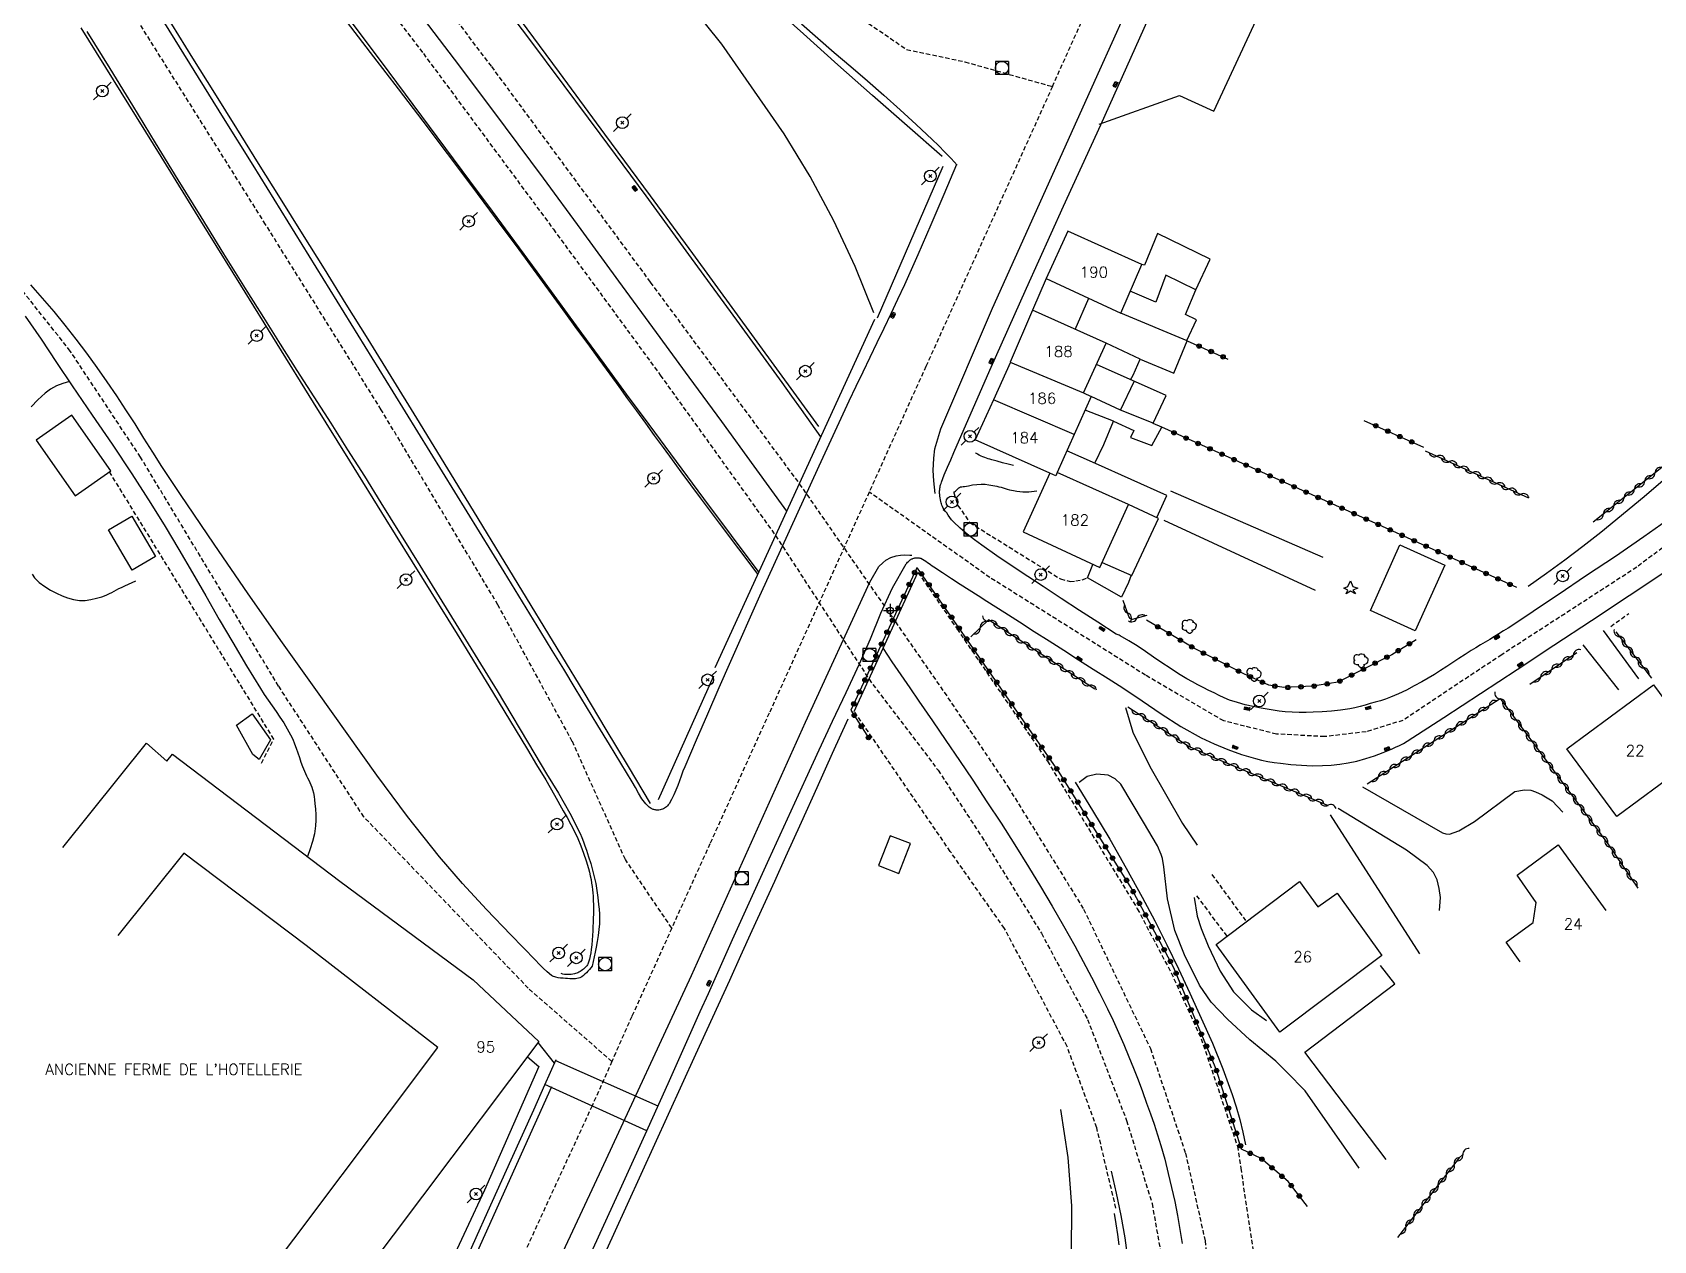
# Model space of a CAD drawing. Header units: millimetres. Extents: x 146998 to 148000, y 143999 to 145000.
# Drawn here: x 147674.3 to 147859, y 144414.3 to 144551.9 of the extents above; entities that cross this region are included whole.
import ezdxf
from ezdxf.enums import TextEntityAlignment as Align

# ---------------------------------------------------------------- set-up
doc = ezdxf.new("R2010")
doc.units = ezdxf.units.MM
doc.linetypes.add('DASHED', pattern=[0.75, 0.5, -0.25])
doc.layers.get('0').update_dxf_attribs({"linetype": 'CONTINUOUS'})
for name, color, linetype in [('W0001', 6, 'DASHED'), ('W0006', 2, 'CONTINUOUS'), ('W0008', 7, 'CONTINUOUS'), ('W0010', 4, 'CONTINUOUS'), ('W0014', 7, 'CONTINUOUS'), ('W0017', 7, 'CONTINUOUS'), ('W0020', 2, 'CONTINUOUS'), ('W0101', 7, 'CONTINUOUS'), ('W0104', 1, 'CONTINUOUS'), ('W0112', 1, 'DASHED'), ('W0120', 7, 'CONTINUOUS'), ('W0211', 2, 'CONTINUOUS'), ('W0300', 7, 'CONTINUOUS'), ('W0303', 7, 'CONTINUOUS'), ('W0310', 3, 'CONTINUOUS'), ('W0322', 7, 'CONTINUOUS'), ('W0323', 7, 'CONTINUOUS'), ('W0333', 7, 'CONTINUOUS'), ('W0401', 7, 'CONTINUOUS'), ('W0420', 7, 'CONTINUOUS'), ('W0473', 7, 'CONTINUOUS'), ('W0853', 7, 'CONTINUOUS'), ('W0984', 7, 'CONTINUOUS'), ('W0991', 7, 'CONTINUOUS'), ('W1102', 7, 'CONTINUOUS')]:
    doc.layers.add(name, color=color, linetype=linetype)
doc.styles.get("Standard").update_dxf_attribs({"font": 'romans.shx', "width": 0.85})

# ---------------------------------------------------------------- blocks, each defined once
blk = doc.blocks.new('T473')
for p, q in [((-0.166667, 0.166667), (0.166667, -0.166667)), ((-0.166667, -0.166667), (0.166667, 0.166667)), ((0.500001, 0.500001), (1.000002, 1.000002)), ((-1.000002, -1.000002), (-0.500001, -0.500001))]:
    blk.add_line(p, q)
blk.add_ellipse((0, 0), major_axis=(0.471405, 0.471405), ratio=1, start_param=5.4977871438, end_param=11.780972451)
blk = doc.blocks.new('T420')
for p, q in [((0.75, 0.75), (-0.75, 0.75)), ((-0.75, 0.75), (-0.75, -0.75)), ((0.75, 0.75), (0.75, -0.75)), ((0.75, -0.75), (-0.75, -0.75))]:
    blk.add_line(p, q)
blk.add_ellipse((0, 0), major_axis=(-0.53, 0.53), ratio=1, start_param=3.926991, end_param=10.210176)
blk = doc.blocks.new('T401')
for p, q in [((-0.3, 0.3), (0, 0.3)), ((-0.3, -0.25), (-0.3, 0.3)), ((-0.3, 0.15), (0, 0.15)), ((-0.3, 0), (0, 0)), ((0, 0.3), (0, -0.25)), ((-0.3, -0.15), (0, -0.15)), ((-0.3, -0.25), (-0.3, -0.3)), ((-0.3, -0.3), (0, -0.3)), ((0, -0.3), (0, -0.25))]:
    blk.add_line(p, q)
blk = doc.blocks.new('T300')
for p, q in [((-0.8, 0.51), (-0.86, 0.34)), ((-0.86, 0.34), (-0.86, 0.17)), ((-0.86, 0.17), (-0.74, 0.06)), ((-0.69, 0.63), (-0.8, 0.51)), ((-0.8, -0.06), (-0.74, 0.06)), ((-0.74, 0.06), (-0.69, 0.11)), ((-0.57, 0.69), (-0.69, 0.63)), ((-0.46, 0.69), (-0.57, 0.69)), ((-0.29, 0.63), (-0.46, 0.69)), ((-0.29, 0.63), (-0.17, 0.74)), ((-0.23, 0.57), (-0.29, 0.63)), ((-0.17, 0.74), (-0.06, 0.8)), ((-0.06, 0.8), (0.06, 0.8)), ((0.06, 0.8), (0.23, 0.74)), ((0.23, 0.74), (0.34, 0.63)), ((0.34, 0.63), (0.4, 0.51)), ((0.46, 0.46), (0.34, 0.46)), ((0.4, 0.51), (0.4, 0.46)), ((0.57, 0.4), (0.46, 0.46)), ((0.57, 0.4), (0.69, 0.29)), ((0.69, 0.29), (0.74, 0.17)), ((0.74, 0.06), (0.69, -0.17)), ((0.74, 0.17), (0.74, 0.06)), ((-0.8, -0.17), (-0.8, -0.06)), ((-0.8, -0.23), (-0.8, -0.17)), ((-0.74, -0.34), (-0.8, -0.23)), ((-0.69, -0.4), (-0.74, -0.34)), ((-0.51, -0.46), (-0.69, -0.4)), ((-0.4, -0.46), (-0.51, -0.46)), ((-0.4, -0.46), (-0.34, -0.46)), ((-0.34, -0.46), (-0.34, -0.4)), ((-0.34, -0.51), (-0.34, -0.46)), ((-0.29, -0.63), (-0.34, -0.51)), ((-0.17, -0.74), (-0.29, -0.63)), ((-0.06, -0.8), (-0.17, -0.74)), ((0.06, -0.8), (-0.06, -0.8)), ((0.17, -0.74), (0.06, -0.8)), ((0.23, -0.69), (0.17, -0.74)), ((0.29, -0.46), (0.23, -0.46)), ((0.29, -0.63), (0.23, -0.69)), ((0.46, -0.4), (0.29, -0.46)), ((0.34, -0.51), (0.29, -0.63)), ((0.34, -0.51), (0.34, -0.46)), ((0.57, -0.34), (0.46, -0.4)), ((0.63, -0.29), (0.57, -0.34)), ((0.69, -0.17), (0.63, -0.29))]:
    blk.add_line(p, q)
blk = doc.blocks.new('T853')
for p, q in [((-0.75, 0), (0.75, 0)), ((0, 0.75), (0, -0.75))]:
    blk.add_line(p, q)
blk.add_ellipse((0, 0), major_axis=(-0.265, 0.265), ratio=1, start_param=3.926991, end_param=10.210176)
blk = doc.blocks.new('T303')
for p, q in [((-0.77, 0), (-0.28, 0.21)), ((-0.28, -0.21), (-0.77, 0)), ((-0.28, 0.21), (0, 0.83)), ((0, 0.83), (0.28, 0.21)), ((0.28, 0.21), (0.83, 0)), ((0.83, 0), (0.28, -0.21)), ((-0.49, -0.63), (-0.28, -0.21)), ((0, -0.35), (-0.49, -0.63)), ((0.56, -0.63), (0, -0.35)), ((0.28, -0.21), (0.56, -0.63))]:
    blk.add_line(p, q)
blk = doc.blocks.new('t323o')
at = {"color": 0, "linetype": 'Continuous'}
for radius in [0.25, 0.15]:
    blk.add_circle((0, 0), radius, dxfattribs=at)
blk = doc.blocks.new('t310o')
at = {"color": 0, "linetype": 'Continuous'}
for centre, start, end in [((-0.5, 0.38), 216.8699, 323.1304), ((0.5, -0.37), 36.8699, 143.1303)]:
    blk.add_arc(centre, 0.625, start, end, dxfattribs=at)
blk = doc.blocks.new('t322o')
at = {"color": 0, "linetype": 'Continuous'}
for radius in [0.25, 0.15]:
    blk.add_circle((0, 0), radius, dxfattribs=at)

msp = doc.modelspace()

# ---------------------------------------------------------------- linework, layer by layer
at = {"layer": 'W0001'}
for points in [[(147740.28, 144434.73), (147730.76, 144443.07), (147712.02, 144462.59), (147702.31, 144477.49), (147686.58, 144503.57), (147678.58, 144515.65), (147670.37, 144526.01), (147655.86, 144541.65), (147640.61, 144557.54), (147628.71, 144569.57), (147602.92, 144596.45), (147593.92, 144605.3), (147584.39, 144613.91), (147547.86, 144671)], [(147747.11, 144449.92), (147741.82, 144457.72), (147735.78, 144471.18), (147727.31, 144486.73), (147714.01, 144508.97), (147700.83, 144530.08), (147684, 144556.91), (147674.38, 144572.14), (147660.74, 144593.5), (147643.46, 144619.71), (147625.25, 144646.02), (147607.73, 144671)], [(147626.29, 144671), (147642.36, 144652.27), (147659.08, 144632.53), (147679.43, 144608.27), (147695.42, 144588.25), (147709.91, 144569.99), (147726.56, 144548.06), (147744.66, 144523.49), (147761.64, 144500.53), (147772.58, 144484.8), (147778.15, 144476.78), (147785.43, 144465.98), (147794.03, 144452.08), (147801.64, 144436.2), (147805.64, 144424.29), (147807.87, 144414.28), (147809.04, 144402.48), (147808.59, 144391.12), (147804.58, 144375.51), (147798.6, 144360.2), (147790.02, 144343.93)], [(147638.67, 144671), (147643.29, 144666.43), (147666.94, 144643.09), (147683.35, 144627.53), (147703.42, 144608.94), (147733.9, 144581.79), (147758.39, 144560.61), (147773.87, 144550.01), (147780.5, 144548.6), (147790.48, 144545.78)], [(147790.48, 144545.78), (147795.4, 144556.76), (147805.32, 144578.88), (147817.95, 144608.23), (147836.68, 144648.15), (147846.73, 144671)], [(148000, 144605.5), (147964.2, 144577.27), (147913.72, 144536.36), (147897.1, 144522.74), (147869.54, 144500.51), (147857.06, 144491.03), (147841.66, 144481.06), (147830.41, 144473.58), (147826.21, 144472.28), (147821.48, 144471.73), (147816, 144472.02), (147809.99, 144473.52), (147801.09, 144478.72), (147783.35, 144489.85), (147769.6, 144499.59)], [(147704.21, 144568.49), (147718.81, 144549.54), (147733.62, 144529.53), (147745.8, 144512.91), (147758.93, 144494.64), (147769.58, 144478.27), (147777.45, 144467.9), (147782.42, 144460.33), (147789.22, 144449.33), (147794.48, 144439.52), (147798.93, 144427.99), (147801.83, 144418.54), (147803.18, 144410.88), (147803.58, 144404.16), (147803.38, 144396.3), (147802.54, 144388.95), (147800.89, 144382), (147797.72, 144373.2), (147793.76, 144363.66), (147788.49, 144353.24), (147781.66, 144341.87)], [(147790.48, 144545.78), (147776.06, 144513.89), (147769.6, 144499.59)], [(147769.6, 144499.59), (147758.2, 144474.39), (147751.45, 144459.5), (147747.11, 144449.92)], [(147747.11, 144449.92), (147742.55, 144439.84), (147740.28, 144434.73)], [(147740.28, 144434.73), (147738.03, 144429.67), (147728.93, 144409.93), (147715.75, 144381.77), (147703.93, 144360.02), (147692.46, 144341.46), (147681.65, 144326.4)]]:
    msp.add_lwpolyline(points, dxfattribs=at)
at = {"layer": 'W0006'}
for points in [[(147777.1, 144499.41), (147776.96, 144500.85), (147776.89, 144502.06), (147776.97, 144503.46), (147777.09, 144504.5), (147777.78, 144506.79), (147783.66, 144520.54), (147795.86, 144547.67), (147807.12, 144572.63), (147809.73, 144578.02)], [(147735.48, 144407.59), (147732.81, 144408.93), (147739.15, 144422.51), (147749.36, 144444.52), (147762.36, 144473.39), (147769.66, 144489.32), (147770.71, 144491.1), (147771.14, 144491.54), (147771.51, 144491.83), (147772.06, 144492.14), (147772.66, 144492.33), (147773.16, 144492.39), (147773.62, 144492.43), (147774.23, 144492.39), (147774.46, 144492.4)], [(147733.41, 144431.85), (147723.9, 144410.76), (147714.36, 144389.99), (147704.94, 144370.94), (147694.96, 144353.14), (147682.25, 144333.53), (147680.23, 144334.86)]]:
    msp.add_lwpolyline(points, dxfattribs=at)
at = {"layer": 'W0008'}
for points in [[(147796.01, 144541.43), (147809.81, 144572.3)], [(147764.09, 144505.89), (147763, 144507.43), (147761.9, 144508.98), (147760.8, 144510.52), (147759.69, 144512.06), (147754.54, 144519.17), (147749.37, 144526.25), (147744.18, 144533.33), (147738.96, 144540.38), (147734.85, 144545.91), (147730.72, 144551.43), (147726.58, 144556.93)], [(147745, 144463.43), (147744.77, 144463.56), (147744.54, 144463.71), (147744.34, 144463.88), (147744.15, 144464.08), (147743.69, 144464.66), (147743.31, 144465.29), (147742.97, 144465.94), (147742.61, 144466.57), (147741.3, 144468.71), (147740, 144470.84), (147738.7, 144472.98), (147737.4, 144475.12), (147736.1, 144477.26), (147734.8, 144479.4), (147733.5, 144481.53), (147732.2, 144483.67), (147728, 144490.51), (147723.79, 144497.34), (147719.57, 144504.16), (147715.35, 144510.99), (147711.37, 144517.45), (147707.38, 144523.91), (147703.39, 144530.36), (147699.4, 144536.81), (147696.05, 144542.21), (147692.71, 144547.61), (147689.36, 144553)], [(147710.24, 144553.6), (147714.86, 144547.43), (147719.47, 144541.25), (147724.06, 144535.06), (147726.63, 144531.6), (147729.18, 144528.13), (147731.73, 144524.66), (147734.28, 144521.18), (147736.82, 144517.7), (147739.37, 144514.23), (147741.92, 144510.75), (147744.48, 144507.29), (147747.6, 144503.07), (147750.73, 144498.85), (147753.87, 144494.64), (147757.01, 144490.43)], [(147761.89, 144552.94), (147763.76, 144551.3), (147765.63, 144549.67), (147767.51, 144548.05), (147769.39, 144546.43), (147771.27, 144544.79), (147773.12, 144543.14), (147774.96, 144541.47), (147776.77, 144539.77), (147777.51, 144539.05), (147778.23, 144538.32), (147778.94, 144537.57), (147779.63, 144536.81)], [(147680.46, 144552.06), (147683.07, 144547.84), (147685.67, 144543.61), (147688.26, 144539.38), (147690.85, 144535.15), (147693.45, 144530.93), (147696.05, 144526.71), (147698.68, 144522.49), (147700.58, 144519.47), (147702.49, 144516.45), (147704.41, 144513.44), (147706.34, 144510.43), (147708.26, 144507.43), (147710.18, 144504.41), (147712.09, 144501.39), (147713.98, 144498.37), (147718.42, 144491.24), (147722.83, 144484.1), (147727.2, 144476.93), (147731.51, 144469.72), (147732.84, 144467.5), (147734.19, 144465.27), (147735.48, 144463.01), (147736.66, 144460.69), (147736.87, 144460.23), (147737.05, 144459.76), (147737.22, 144459.28), (147737.38, 144458.8), (147737.63, 144458.05), (147737.87, 144457.29), (147738.09, 144456.53), (147738.27, 144455.76), (147738.44, 144454.98), (147738.57, 144454.19), (147738.68, 144453.4), (147738.77, 144452.6), (147738.82, 144452.06), (147738.86, 144451.52), (147738.88, 144450.97), (147738.87, 144450.42), (147738.81, 144449.74), (147738.72, 144449.07), (147738.6, 144448.4), (147738.48, 144447.73), (147738.39, 144447.19), (147738.28, 144446.65), (147738.17, 144446.11), (147738.04, 144445.57)], [(147738.04, 144445.57), (147737.89, 144445.38), (147737.72, 144445.19), (147737.55, 144445.01), (147737.38, 144444.84), (147737.21, 144444.68), (147737.04, 144444.52), (147736.85, 144444.37), (147736.65, 144444.26), (147736.48, 144444.2), (147736.31, 144444.16), (147736.14, 144444.14), (147735.97, 144444.13), (147735.73, 144444.13), (147735.48, 144444.14), (147735.24, 144444.16), (147735, 144444.18), (147734.72, 144444.2), (147734.45, 144444.22), (147734.17, 144444.25), (147733.9, 144444.31), (147733.77, 144444.35), (147733.65, 144444.4), (147733.53, 144444.46), (147733.42, 144444.53), (147732.92, 144444.92), (147732.46, 144445.36), (147732.02, 144445.82), (147731.59, 144446.27), (147728.78, 144449.14), (147726, 144452.05), (147723.28, 144455.01), (147720.65, 144458.05), (147717.01, 144462.63), (147713.52, 144467.33), (147710.12, 144472.08), (147706.73, 144476.84), (147702.76, 144482.41), (147698.84, 144488.01), (147694.96, 144493.64), (147691.12, 144499.3), (147690.07, 144500.89), (147689.03, 144502.5), (147688, 144504.12), (147686.98, 144505.74), (147685.96, 144507.36), (147684.92, 144508.97), (147683.87, 144510.57), (147682.79, 144512.15), (147681.64, 144513.79), (147680.46, 144515.41), (147679.25, 144517.01), (147678.01, 144518.59), (147676.74, 144520.14), (147675.43, 144521.67), (147674.1, 144523.18)], [(147673.44, 144519.62), (147675.25, 144516.99), (147677.03, 144514.34), (147678.81, 144511.69), (147681.08, 144508.36), (147683.35, 144505.03), (147685.59, 144501.68), (147687.77, 144498.29), (147689.38, 144495.68), (147690.95, 144493.05), (147692.5, 144490.4), (147694.02, 144487.75), (147695.55, 144485.09), (147697.09, 144482.45), (147698.65, 144479.81), (147700.25, 144477.2), (147700.67, 144476.54), (147701.11, 144475.89), (147701.57, 144475.25), (147702.02, 144474.61), (147702.47, 144473.96), (147702.9, 144473.3), (147703.31, 144472.63), (147703.68, 144471.94), (147703.92, 144471.43), (147704.14, 144470.92), (147704.33, 144470.4), (147704.51, 144469.88), (147704.68, 144469.35), (147704.86, 144468.83), (147705.05, 144468.31), (147705.25, 144467.79), (147705.37, 144467.53), (147705.49, 144467.27), (147705.62, 144467.02), (147705.75, 144466.77), (147705.87, 144466.51), (147705.99, 144466.25), (147706.1, 144465.99), (147706.19, 144465.72), (147706.29, 144465.32), (147706.36, 144464.92), (147706.41, 144464.52), (147706.45, 144464.12), (147706.51, 144463.48), (147706.55, 144462.85), (147706.57, 144462.21), (147706.52, 144461.57), (147706.39, 144460.67), (147706.18, 144459.79), (147705.92, 144458.93), (147705.59, 144458.09)], [(147861.07, 144496.77), (147857.87, 144494.48), (147854.62, 144492.26), (147851.34, 144490.08), (147848.08, 144487.9), (147846.66, 144486.94), (147845.25, 144485.98), (147843.83, 144485.03), (147842.39, 144484.1), (147841.87, 144483.77), (147841.35, 144483.45), (147840.83, 144483.13), (147840.3, 144482.81), (147839.77, 144482.49), (147839.25, 144482.17), (147838.72, 144481.85), (147838.2, 144481.53), (147837.49, 144481.08), (147836.79, 144480.63), (147836.1, 144480.17), (147835.4, 144479.72), (147834.7, 144479.26), (147833.99, 144478.82), (147833.28, 144478.39), (147832.56, 144477.97), (147831.69, 144477.5), (147830.81, 144477.04), (147829.91, 144476.61), (147829, 144476.22), (147828.42, 144476.01), (147827.84, 144475.82), (147827.25, 144475.65), (147826.67, 144475.49), (147826.09, 144475.32), (147825.52, 144475.16), (147824.94, 144475.01), (147824.35, 144474.89), (147823.31, 144474.73), (147822.27, 144474.63), (147821.22, 144474.56), (147820.17, 144474.51), (147819.38, 144474.49), (147818.58, 144474.49), (147817.78, 144474.52), (147816.98, 144474.56)], [(147816.98, 144474.56), (147816.3, 144474.64), (147815.61, 144474.74), (147814.93, 144474.85), (147814.25, 144474.98), (147813.35, 144475.17), (147812.44, 144475.37), (147811.55, 144475.61), (147810.67, 144475.89), (147810.06, 144476.13), (147809.47, 144476.41), (147808.89, 144476.7), (147808.3, 144476.99), (147807.67, 144477.31), (147807.04, 144477.63), (147806.42, 144477.96), (147805.8, 144478.31), (147804.83, 144478.9), (147803.88, 144479.52), (147802.95, 144480.15), (147802.01, 144480.79), (147801.08, 144481.43), (147800.13, 144482.06), (147799.17, 144482.65), (147798.18, 144483.21), (147798.07, 144483.27), (147797.96, 144483.32), (147797.85, 144483.37), (147797.73, 144483.42)], [(147733.73, 144434.55), (147731.88, 144436.87)], [(147797.16, 144422.22), (147797.75, 144419.71), (147798.27, 144417.17), (147798.71, 144414.62), (147799.08, 144412.06)]]:
    msp.add_lwpolyline(points, dxfattribs=at)
at = {"layer": 'W0010'}
for points in [[(147760.21, 144497.43), (147756.51, 144502.52), (147752.8, 144507.61), (147749.08, 144512.69), (147745.36, 144517.78), (147741.08, 144523.63), (147736.8, 144529.49), (147732.51, 144535.34), (147728.18, 144541.16), (147722.96, 144548.09), (147717.71, 144554.98)], [(147744.7, 144464.13), (147742.18, 144468.34), (147739.65, 144472.55), (147737.12, 144476.75), (147734.58, 144480.95), (147729.09, 144489.98), (147723.58, 144498.99), (147718.06, 144508), (147712.51, 144516.99), (147710.03, 144521.01), (147707.54, 144525.01), (147705.04, 144529.02), (147702.54, 144533.02), (147700.04, 144537.02), (147697.54, 144541.02), (147695.04, 144545.02), (147692.55, 144549.02), (147690.95, 144551.6), (147689.36, 144554.17)], [(147710.13, 144553.09), (147713.11, 144549.18), (147715.92, 144545.51), (147718.73, 144541.84), (147721.52, 144538.16), (147724.3, 144534.46), (147726.99, 144530.84), (147729.67, 144527.21), (147732.33, 144523.57), (147735, 144519.92), (147736.26, 144518.2), (147737.53, 144516.47), (147738.79, 144514.74), (147740.05, 144513.01), (147741.07, 144511.61), (147742.08, 144510.22), (147743.09, 144508.83), (147744.1, 144507.44), (147745.11, 144506.05), (147746.13, 144504.66), (147747.14, 144503.27), (147748.16, 144501.88), (147750.33, 144498.95), (147752.51, 144496.03), (147754.7, 144493.11), (147756.9, 144490.2)], [(147763.86, 144507.05), (147759.08, 144513.63), (147754.29, 144520.2), (147749.49, 144526.77), (147744.68, 144533.33), (147739.5, 144540.37), (147734.32, 144547.4), (147729.12, 144554.42)], [(147777.9, 144537.81), (147773.94, 144541.29), (147769.98, 144544.77), (147766.04, 144548.27), (147762.11, 144551.78), (147759.69, 144553.94)], [(147679.78, 144552.46), (147684.35, 144545.14), (147688.9, 144537.81), (147693.43, 144530.48), (147697.98, 144523.15), (147702.12, 144516.48), (147706.26, 144509.81), (147710.41, 144503.14), (147714.54, 144496.46), (147718.59, 144489.92), (147722.65, 144483.39), (147726.69, 144476.84), (147730.67, 144470.26), (147731.71, 144468.53), (147732.75, 144466.79), (147733.76, 144465.05), (147734.75, 144463.29), (147735.18, 144462.51), (147735.61, 144461.73), (147736.02, 144460.94), (147736.39, 144460.14), (147736.75, 144459.3), (147737.07, 144458.45), (147737.37, 144457.59), (147737.63, 144456.72), (147737.74, 144456.3), (147737.83, 144455.87), (147737.91, 144455.45), (147737.98, 144455.02), (147738.03, 144454.65), (147738.07, 144454.29), (147738.11, 144453.92), (147738.14, 144453.56), (147738.16, 144453.06), (147738.18, 144452.55), (147738.18, 144452.05), (147738.18, 144451.55), (147738.17, 144451.06), (147738.15, 144450.57), (147738.13, 144450.09), (147738.1, 144449.6), (147738.07, 144449.07), (147738.05, 144448.53), (147738, 144448), (147737.94, 144447.47), (147737.88, 144447.11), (147737.82, 144446.74), (147737.74, 144446.38), (147737.63, 144446.03), (147737.59, 144445.93), (147737.55, 144445.82), (147737.5, 144445.73), (147737.44, 144445.63), (147737.36, 144445.53), (147737.26, 144445.43), (147737.15, 144445.34), (147737.05, 144445.25), (147736.92, 144445.16), (147736.8, 144445.06), (147736.67, 144444.98), (147736.53, 144444.9), (147736.41, 144444.84), (147736.28, 144444.78), (147736.15, 144444.74), (147736.01, 144444.7), (147735.82, 144444.66), (147735.63, 144444.64), (147735.43, 144444.62), (147735.24, 144444.62), (147735.05, 144444.63), (147734.87, 144444.65), (147734.69, 144444.68), (147734.51, 144444.73)], [(147771.18, 144481.76), (147772.2, 144480.26), (147773.22, 144478.77), (147774.24, 144477.27), (147775.26, 144475.78), (147776.8, 144473.53), (147778.35, 144471.28), (147779.89, 144469.02), (147781.41, 144466.76), (147783.02, 144464.31), (147784.62, 144461.86), (147786.2, 144459.39), (147787.75, 144456.9), (147789.1, 144454.67), (147790.44, 144452.43), (147791.74, 144450.17), (147793.02, 144447.9), (147793.98, 144446.12), (147794.93, 144444.34), (147795.85, 144442.54), (147796.74, 144440.73), (147797.38, 144439.38), (147798, 144438.02), (147798.61, 144436.65), (147799.19, 144435.27), (147799.72, 144433.95), (147800.24, 144432.63), (147800.73, 144431.3), (147801.21, 144429.97), (147801.64, 144428.77), (147802.06, 144427.58), (147802.45, 144426.37), (147802.83, 144425.16), (147803.27, 144423.58), (147803.68, 144421.98), (147804.06, 144420.38), (147804.41, 144418.77), (147804.72, 144417.18), (147805, 144415.57), (147805.24, 144413.97)], [(147797.5, 144417.39), (147797.7, 144416.21), (147797.89, 144415.02), (147798.05, 144413.84)]]:
    msp.add_lwpolyline(points, dxfattribs=at)
at = {"layer": 'W0014'}
for points in [[(147797.73, 144483.42), (147795.65, 144484.75), (147793.57, 144486.1), (147791.49, 144487.45), (147789.42, 144488.82), (147787.66, 144489.97), (147785.9, 144491.13), (147784.15, 144492.31), (147782.43, 144493.54), (147781.6, 144494.16), (147780.76, 144494.79), (147779.95, 144495.46), (147779.19, 144496.19), (147778.98, 144496.43), (147778.79, 144496.69), (147778.61, 144496.95), (147778.43, 144497.21), (147778.3, 144497.39), (147778.16, 144497.56), (147778.04, 144497.74), (147777.94, 144497.93), (147777.88, 144498.08), (147777.84, 144498.23), (147777.81, 144498.38), (147777.78, 144498.52), (147777.74, 144498.72), (147777.69, 144498.92), (147777.66, 144499.12), (147777.64, 144499.33), (147777.63, 144499.43), (147777.63, 144499.53), (147777.63, 144499.64), (147777.63, 144499.74), (147777.64, 144499.85), (147777.65, 144499.95), (147777.66, 144500.05), (147777.67, 144500.16), (147777.7, 144500.3), (147777.74, 144500.43), (147777.79, 144500.57), (147777.84, 144500.7), (147778.16, 144501.57), (147778.52, 144502.41), (147778.89, 144503.26), (147779.26, 144504.1), (147783.36, 144513.47), (147787.52, 144522.82), (147791.74, 144532.14), (147796.01, 144541.44)], [(147779.53, 144536.92), (147778.09, 144533.47), (147776.63, 144530.04), (147775.13, 144526.62), (147773.61, 144523.21), (147772.84, 144521.54), (147772.06, 144519.88), (147771.27, 144518.22), (147770.47, 144516.57), (147769.67, 144514.91), (147768.87, 144513.26), (147768.08, 144511.6), (147767.3, 144509.94), (147763.88, 144502.55), (147760.49, 144495.14), (147757.12, 144487.72), (147753.8, 144480.29), (147752.48, 144477.3), (147751.17, 144474.3), (147749.88, 144471.31), (147748.59, 144468.3), (147748.37, 144467.78), (147748.17, 144467.24), (147747.98, 144466.7), (147747.79, 144466.17), (147747.58, 144465.63), (147747.35, 144465.1), (147747.09, 144464.58), (147746.8, 144464.09), (147746.71, 144463.96), (147746.61, 144463.85), (147746.5, 144463.74), (147746.39, 144463.65), (147746.28, 144463.57), (147746.16, 144463.51), (147746.04, 144463.45), (147745.91, 144463.41), (147745.77, 144463.38), (147745.63, 144463.37), (147745.48, 144463.36), (147745.34, 144463.37), (147745.25, 144463.38), (147745.17, 144463.39), (147745.08, 144463.41), (147744.99, 144463.43)], [(147770.54, 144519.43), (147778.03, 144536.72)], [(147736.1, 144408.93), (147738.78, 144414.74), (147741.43, 144420.56), (147744.06, 144426.39), (147746.69, 144432.23), (147747.62, 144434.27), (147748.53, 144436.32), (147749.45, 144438.38), (147750.36, 144440.43), (147751.28, 144442.48), (147752.19, 144444.53), (147753.11, 144446.58), (147754.04, 144448.63), (147756.11, 144453.21), (147758.19, 144457.79), (147760.29, 144462.37), (147762.39, 144466.94), (147763.91, 144470.21), (147765.43, 144473.48), (147766.96, 144476.74), (147768.49, 144480.01), (147769.74, 144482.87), (147770.94, 144485.79), (147772.24, 144488.67), (147773.83, 144491.4), (147773.9, 144491.5), (147773.98, 144491.59), (147774.07, 144491.67), (147774.15, 144491.75), (147774.19, 144491.79), (147774.24, 144491.83), (147774.28, 144491.87), (147774.33, 144491.9), (147774.39, 144491.94), (147774.46, 144491.97), (147774.52, 144492), (147774.59, 144492.03), (147774.67, 144492.05), (147774.74, 144492.07), (147774.82, 144492.08), (147774.9, 144492.09), (147774.99, 144492.09), (147775.07, 144492.1), (147775.15, 144492.09), (147775.24, 144492.09), (147775.3, 144492.08), (147775.36, 144492.07), (147775.42, 144492.06), (147775.48, 144492.04), (147775.68, 144491.95), (147775.88, 144491.84), (147776.06, 144491.71), (147776.24, 144491.58), (147776.42, 144491.45), (147776.59, 144491.32), (147776.77, 144491.18), (147776.95, 144491.06), (147777.96, 144490.41), (147778.97, 144489.75), (147779.98, 144489.11), (147780.99, 144488.46), (147782.01, 144487.82), (147783.02, 144487.17), (147784.04, 144486.53), (147785.05, 144485.88), (147786.73, 144484.8), (147788.41, 144483.72), (147790.09, 144482.65), (147791.77, 144481.57), (147793.45, 144480.49), (147795.13, 144479.42), (147796.81, 144478.34), (147798.49, 144477.27), (147800.69, 144475.82), (147802.88, 144474.33), (147805.11, 144472.9), (147807.42, 144471.61), (147808.92, 144470.9), (147810.46, 144470.27), (147812.02, 144469.71), (147813.61, 144469.22), (147814.31, 144469.04), (147815.02, 144468.9), (147815.74, 144468.79), (147816.46, 144468.7), (147817.65, 144468.57), (147818.85, 144468.47), (147820.06, 144468.42), (147821.26, 144468.43), (147822.24, 144468.49), (147823.22, 144468.6), (147824.19, 144468.75), (147825.15, 144468.95), (147826.17, 144469.22), (147827.16, 144469.55), (147828.15, 144469.91), (147829.12, 144470.31), (147829.57, 144470.51), (147830.02, 144470.73), (147830.46, 144470.96), (147830.89, 144471.21)], [(147830.89, 144471.21), (147835.08, 144473.92), (147839.26, 144476.65), (147843.44, 144479.39), (147847.6, 144482.14), (147851.89, 144484.97), (147856.19, 144487.8), (147860.46, 144490.67)], [(147751.87, 144478.63), (147745.56, 144464.53)], [(147767.16, 144473.73), (147765.4, 144469.8), (147763.63, 144465.88), (147761.86, 144461.95), (147760.08, 144458.03), (147758.8, 144455.21), (147757.52, 144452.4), (147756.24, 144449.59), (147754.95, 144446.77), (147753.67, 144443.96), (147752.38, 144441.15), (147751.1, 144438.34), (147749.81, 144435.53), (147746.7, 144428.7), (147743.58, 144421.86), (147740.47, 144415.03), (147737.35, 144408.2)], [(147730.68, 144435.27), (147731.98, 144434.17), (147725.78, 144420.05), (147715.32, 144397.67)], [(147733.89, 144434.9), (147732.62, 144432.04), (147731.35, 144429.19), (147730.07, 144426.34), (147728.79, 144423.49), (147726.11, 144417.58), (147723.44, 144411.66)]]:
    msp.add_lwpolyline(points, dxfattribs=at)
at = {"layer": 'W0017'}
for points in [[(147795.81, 144541.51), (147804.96, 144544.78), (147808.87, 144542.98), (147814.19, 144554.41), (147811.57, 144555.61), (147814.23, 144561.42), (147815.11, 144561.11)], [(147678.48, 144512.17), (147677.73, 144511.97), (147677.01, 144511.68), (147676.33, 144511.3), (147675.71, 144510.84), (147674.88, 144510.11), (147674.12, 144509.28)], [(147786.04, 144502.6), (147785.42, 144502.75), (147784.8, 144502.92), (147784.18, 144503.09), (147783.56, 144503.26), (147783.36, 144503.32), (147783.15, 144503.38), (147782.95, 144503.44), (147782.76, 144503.52), (147782.55, 144503.6), (147782.35, 144503.69), (147782.15, 144503.78), (147781.95, 144503.89), (147781.89, 144503.93), (147781.83, 144503.97), (147781.77, 144504.01), (147781.72, 144504.05)], [(147779.23, 144499.5), (147779.33, 144499.6), (147779.43, 144499.7), (147779.53, 144499.79), (147779.63, 144499.89), (147779.69, 144499.95), (147779.75, 144500.01), (147779.81, 144500.07), (147779.89, 144500.11), (147780.02, 144500.17), (147780.17, 144500.19), (147780.31, 144500.21), (147780.45, 144500.23), (147780.92, 144500.31), (147781.39, 144500.4), (147781.86, 144500.46), (147782.34, 144500.49), (147782.8, 144500.47), (147783.25, 144500.41), (147783.7, 144500.34), (147784.15, 144500.25), (147784.39, 144500.2), (147784.63, 144500.13), (147784.87, 144500.07), (147785.1, 144500), (147785.34, 144499.93), (147785.58, 144499.86), (147785.81, 144499.8), (147786.06, 144499.75), (147786.41, 144499.7), (147786.76, 144499.66), (147787.12, 144499.63), (147787.47, 144499.62), (147787.78, 144499.63), (147788.09, 144499.65), (147788.4, 144499.68), (147788.71, 144499.72)], [(147674.22, 144490.22), (147674.49, 144489.83), (147675.04, 144489.28), (147675.67, 144488.82), (147676.33, 144488.42), (147677.01, 144488.07), (147677.64, 144487.78), (147678.28, 144487.53), (147678.95, 144487.34), (147679.64, 144487.24), (147680.29, 144487.24), (147680.94, 144487.34), (147681.57, 144487.49), (147682.19, 144487.67), (147682.48, 144487.78), (147682.76, 144487.89), (147683.04, 144488.02), (147683.31, 144488.16), (147683.58, 144488.3), (147683.85, 144488.45), (147684.12, 144488.59), (147684.4, 144488.72), (147684.81, 144488.91), (147685.22, 144489.09), (147685.63, 144489.28), (147686.04, 144489.46)], [(147853.21, 144483.83), (147857.26, 144478.32)], [(147854.99, 144477.05), (147850.93, 144482.17)], [(147798.82, 144475.04), (147799.64, 144472.24), (147801.57, 144468.31), (147805.28, 144461.85), (147806.96, 144459.38)], [(147825.42, 144422.58), (147819.27, 144431.37), (147817.2, 144433.49), (147815.93, 144434.77), (147812.97, 144437.18), (147810.42, 144439.53), (147808.57, 144441.47), (147807.24, 144443.4), (147805.51, 144446.86), (147804.44, 144449.66), (147803.6, 144453.24), (147803.17, 144456.88), (147803.02, 144457.83), (147802.86, 144458.3), (147802.43, 144459.29), (147800.86, 144461.98), (147798.29, 144466.3), (147797.62, 144466.92), (147796.84, 144467.33), (147795.55, 144467.46), (147794.44, 144467.18), (147793.54, 144466.51)], [(147825.81, 144466), (147834.9, 144460.76), (147835.29, 144460.64), (147835.71, 144460.62), (147836.77, 144461.01), (147838.55, 144462.07), (147843.17, 144465.46), (147843.6, 144465.54), (147844.22, 144465.67), (147845, 144465.62), (147845.52, 144465.44), (147846.29, 144465.09), (147847.4, 144464.43), (147848.61, 144463.12)], [(147834.58, 144451.91), (147834.7, 144453.42), (147834.55, 144454.44), (147834.31, 144455.41), (147833.89, 144456.24), (147833.19, 144457.03), (147830.81, 144458.78), (147823.03, 144463.53)], [(147806.61, 144453.4), (147806.98, 144451.29), (147807.44, 144449.87), (147808.23, 144447.91), (147809.59, 144445.01), (147811.11, 144442.64), (147813.16, 144440.61), (147814.87, 144439.4)], [(147828.49, 144423.57), (147819.24, 144435.77), (147829.48, 144443.55), (147827.87, 144445.64)]]:
    msp.add_lwpolyline(points, dxfattribs=at)
at = {"layer": 'W0020'}
for points in [[(147733.87, 144434.84), (147745.54, 144429.66)], [(147744.26, 144426.83), (147732.65, 144432.12)]]:
    msp.add_lwpolyline(points, dxfattribs=at)
at = {"layer": 'W0101'}
for points in [[(147792.22, 144529.31), (147789.78, 144523.9)], [(147800.66, 144525.52), (147792.22, 144529.31)], [(147798.28, 144519.98), (147800.66, 144525.52)], [(147789.78, 144523.9), (147798.28, 144519.98)], [(147788.22, 144520.3), (147785.68, 144514.38)], [(147796.59, 144516.55), (147788.22, 144520.3)], [(147794.01, 144510.9), (147796.59, 144516.55)], [(147785.68, 144514.38), (147785.7, 144514.39), (147783.75, 144510.11)], [(147794.01, 144510.9), (147794.89, 144510.49), (147792.95, 144506.15)], [(147783.75, 144510.11), (147781.66, 144505.54)], [(147790.19, 144501.75), (147781.66, 144505.54)], [(147792.95, 144506.15), (147791.01, 144501.82)], [(147790.19, 144501.75), (147790.19, 144501.75), (147787.14, 144495.04), (147795.88, 144490.98), (147799.13, 144498.19), (147791.01, 144501.82)], [(147677.73, 144459.09), (147687.25, 144471), (147689.58, 144468.95), (147689.58, 144468.95)], [(147689.58, 144468.95), (147690.23, 144469.73)], [(147690.23, 144469.73), (147709.3, 144455.28)], [(147843.77, 144446.08), (147842.16, 144448.32), (147845.23, 144450.56), (147845.59, 144452.82), (147843.44, 144455.93), (147848.09, 144459.39)], [(147848.09, 144459.39), (147853.51, 144451.92)], [(147691.52, 144458.46), (147691.52, 144458.46), (147684, 144449.07)], [(147705.45, 144447.93), (147691.52, 144458.46)], [(147709.3, 144455.28), (147709.31, 144455.27), (147724.49, 144444.03), (147731.98, 144437), (147705.44, 144401.77), (147698.55, 144407.14), (147720.44, 144436.3), (147705.45, 144447.93)]]:
    msp.add_lwpolyline(points, dxfattribs=at)
for points in [[(147849.09, 144470.32), (147858.96, 144477.62), (147864.65, 144469.94), (147854.78, 144462.64)], [(147822.92, 144453.91), (147828.02, 144446.79), (147816.39, 144438.07), (147809.12, 144448.05), (147818.62, 144455.23), (147820.71, 144452.34), (147822.92, 144453.91)]]:
    msp.add_lwpolyline(points, close=True, dxfattribs=at)
at = {"layer": 'W0104'}
for points in [[(147806.81, 144522.62), (147808.43, 144526.11), (147802.44, 144529.03), (147800.96, 144525.43), (147800.66, 144525.52)], [(147789.78, 144523.9), (147788.22, 144520.3)], [(147806.81, 144522.62), (147803.41, 144524.28), (147802.27, 144521.23), (147799.35, 144522.46)], [(147793.08, 144518.12), (147794.62, 144521.66)], [(147805.78, 144516.85), (147806.89, 144519.2), (147805.65, 144519.8), (147806.81, 144522.62)], [(147800.48, 144514.71), (147804.3, 144513.14), (147805.82, 144516.83), (147798.28, 144519.98)], [(147799.39, 144512.38), (147799.69, 144512.9), (147800.48, 144514.71), (147796.59, 144516.55)], [(147801.97, 144507.44), (147803.43, 144510.58), (147795.48, 144514.12), (147795.48, 144514.12)], [(147798.22, 144508.93), (147799.8, 144512.19)], [(147797.43, 144507.68), (147797.43, 144507.68), (147799.76, 144506.61), (147799.37, 144505.82), (147801.81, 144504.89), (147802.96, 144506.97), (147801.96, 144507.39), (147801.97, 144507.44), (147798.22, 144508.93), (147794.89, 144510.49)], [(147794.19, 144508.93), (147794.19, 144508.93)], [(147795.31, 144502.88), (147796.32, 144504.99), (147797.43, 144507.68), (147794.19, 144508.93)], [(147792.12, 144504.29), (147792.1, 144504.25)], [(147802.36, 144496.68), (147802.36, 144496.68), (147803.53, 144499.21), (147795.38, 144502.85), (147792.12, 144504.29)], [(147796.14, 144491.56), (147796.14, 144491.55), (147799.54, 144490.07), (147802.56, 144496.59), (147799.13, 144498.19)], [(147799.45, 144490.11), (147799.45, 144490.11), (147799.13, 144489.28), (147798.35, 144487.63), (147794.46, 144489.81), (147795.09, 144491.34)]]:
    msp.add_lwpolyline(points, dxfattribs=at)
for points in [[(147683.21, 144502), (147678.77, 144508.35), (147674.7, 144505.5), (147679.14, 144499.15)], [(147685.59, 144496.83), (147688.28, 144492.26), (147685.64, 144490.7), (147682.94, 144495.27)], [(147835.18, 144491.26), (147831.81, 144483.79), (147826.7, 144486.09), (147830.06, 144493.56)], [(147701.41, 144471.38), (147700.1, 144469.14), (147699.38, 144469.69), (147697.51, 144473.03), (147699.32, 144474.31)], [(147770.65, 144457.03), (147772.96, 144456.12), (147774.3, 144459.54), (147771.99, 144460.44)]]:
    msp.add_lwpolyline(points, close=True, dxfattribs=at)
at = {"layer": 'W0112'}
for points in [[(147700.37, 144468.72), (147701.77, 144471.44), (147683.05, 144501.89)], [(147779.23, 144499.5), (147779.71, 144498.06), (147781.07, 144496.11), (147791.39, 144489.69), (147792.51, 144489.41), (147793.15, 144489.47), (147793.88, 144489.59), (147794.46, 144489.81)], [(147775.16, 144490.44), (147779.61, 144484), (147789.91, 144468.93), (147800.15, 144452.13), (147804.01, 144444.81), (147807.43, 144437.32), (147811.56, 144425.06), (147811.93, 144422.56), (147813.42, 144412.6), (147813.64, 144410.78), (147813.77, 144408.53)], [(147854.08, 144484.28), (147856.13, 144485.75)], [(147797.71, 144418.01), (147795.53, 144427.18), (147792.15, 144436.43), (147785, 144449.89), (147778.84, 144458.65), (147767.9, 144474.61)], [(147808.65, 144456.01), (147812.57, 144450.66)], [(147810.38, 144449), (147806.8, 144453.77)]]:
    msp.add_lwpolyline(points, dxfattribs=at)
at = {"layer": 'W0120'}
for points in [[(147770.22, 144519.25), (147752.02, 144479.56)], [(147767.9, 144474.61), (147775.16, 144490.44)]]:
    msp.add_lwpolyline(points, dxfattribs=at)
at = {"layer": 'W0211'}
for points in [[(147770.12, 144519.99), (147768, 144525.3), (147765.58, 144530.49), (147762.88, 144535.53), (147759.91, 144540.41), (147752.8, 144550.6), (147745.08, 144560.31)], [(147872.27, 144511.83), (147867.56, 144507.48), (147862.77, 144503.22), (147857.89, 144499.05), (147852.94, 144494.98), (147850.92, 144493.38), (147848.86, 144491.82), (147846.78, 144490.3), (147844.67, 144488.82)], [(147791.4, 144429.25), (147792.24, 144423.8), (147792.64, 144418.29), (147792.61, 144412.77), (147792.15, 144407.27), (147791.31, 144402.77), (147790.01, 144398.38), (147788.53, 144394.06), (147787.13, 144389.76), (147786.08, 144386.26), (147785.05, 144382.75), (147783.93, 144379.27), (147782.64, 144375.85), (147779.86, 144369.34), (147776.86, 144362.92), (147773.55, 144356.64), (147769.86, 144350.57), (147766.33, 144345.51), (147762.52, 144340.66), (147758.45, 144336.02), (147754.12, 144331.62)]]:
    msp.add_lwpolyline(points, dxfattribs=at)
at = {"layer": 'W0303'}
msp.add_lwpolyline([(147793.07, 144466.54), (147795.06, 144463.31), (147797, 144460.05), (147798.88, 144456.76), (147800.71, 144453.44), (147802.14, 144450.74), (147803.51, 144448.02), (147804.85, 144445.28), (147806.14, 144442.52), (147807.43, 144439.66), (147808.7, 144436.8), (147809.89, 144433.9), (147810.96, 144430.95), (147811.41, 144429.54), (147811.82, 144428.11), (147812.17, 144426.66), (147812.47, 144425.21)], dxfattribs=at)
at = {"layer": 'W0310'}
for points in [[(147868.67, 144509.36), (147852.08, 144496.15)], [(147832.95, 144504.3), (147844.7, 144498.95)], [(147801.24, 144485.52), (147799.56, 144485.06), (147799.48, 144485.09), (147799.41, 144485.13), (147799.33, 144485.19), (147799.19, 144485.43), (147798.55, 144487.22)], [(147795.31, 144477.15), (147783.19, 144485.04), (147781.18, 144483.09)], [(147854.68, 144483.66), (147858.73, 144478.38)], [(147844.85, 144477.71), (147850.21, 144481.3)], [(147826.35, 144466.37), (147841.47, 144476.07), (147853.76, 144459.52), (147857.19, 144454.45)], [(147799.06, 144475.11), (147806.04, 144470.62), (147808.95, 144469.32), (147821.91, 144463.89)], [(147837.24, 144424.11), (147836.83, 144423.73), (147829.81, 144414.69)]]:
    msp.add_lwpolyline(points, dxfattribs=at)
at = {"layer": 'W0322'}
msp.add_lwpolyline([(147831.91, 144482.77), (147829.14, 144481.06), (147822.99, 144477.93), (147820.15, 144477.47), (147816.86, 144477.31), (147815.13, 144477.59), (147812.29, 144478.89), (147806.68, 144481.75), (147801.19, 144485)], dxfattribs=at)
at = {"layer": 'W0323'}
for points in [[(147805.82, 144516.83), (147810.46, 144514.74)], [(147843.37, 144488.72), (147828.86, 144495.33), (147802.96, 144506.97)], [(147825.95, 144507.76), (147832.74, 144504.7)], [(147819.54, 144418.22), (147817.32, 144421.05), (147814.26, 144423.67), (147812.03, 144424.73), (147809.12, 144433.86), (147804.27, 144445.47), (147799.46, 144454.49), (147791.24, 144467.69), (147775.11, 144490.93), (147775.03, 144490.97), (147767.51, 144474.74), (147769.68, 144471.36)]]:
    msp.add_lwpolyline(points, dxfattribs=at)
at = {"layer": 'W0333'}
for points in [[(147821.31, 144492.12), (147803.97, 144499.71)], [(147803.17, 144496.4), (147820.42, 144488.41)], [(147822.11, 144462.83), (147832.3, 144446.98)]]:
    msp.add_lwpolyline(points, dxfattribs=at)
at = {"layer": 'W1102'}
for points in [[(147785.68, 144514.38), (147794.01, 144510.9)], [(147792.95, 144506.15), (147783.75, 144510.11)], [(147791.01, 144501.82), (147790.85, 144501.45), (147790.19, 144501.75)]]:
    msp.add_lwpolyline(points, dxfattribs=at)

# ---------------------------------------------------------------- block references
at = {"layer": 'W0300'}
for p in [(147806.1, 144484.28), (147825.67, 144480.37), (147813.49, 144478.81)]:
    msp.add_blockref('T300', p, dxfattribs=at)
at = {"layer": 'W0303'}
msp.add_blockref('T303', (147824.43, 144488.64), dxfattribs=at)
at = {"layer": 'W0310'}
for p, rotation in [((147834.31, 144503.68), 335.5053618043562), ((147835.68, 144503.06), 335.5053618043562), ((147837.04, 144502.44), 335.5053618043562), ((147838.41, 144501.82), 335.5053618043562), ((147839.77, 144501.19), 335.5053618043562), ((147841.14, 144500.57), 335.5053618043562), ((147857.95, 144500.82), 218.54376269546), ((147859.12, 144501.76), 218.54376269546), ((147842.5, 144499.95), 335.5053618043562), ((147843.87, 144499.33), 335.5053618043562), ((147855.6, 144498.95), 218.54376269546), ((147856.77, 144499.89), 218.54376269546), ((147853.25, 144497.08), 218.54376269546), ((147854.43, 144498.02), 218.54376269546), ((147799.06, 144485.81), 109.7024742740369), ((147782.25, 144484.13), 224.0736204268371), ((147783.36, 144484.93), 146.9440717551942), ((147784.61, 144484.11), 146.9440717551942), ((147800.09, 144485.21), 195.5258689128366), ((147785.87, 144483.29), 146.9440717551942), ((147787.13, 144482.47), 146.9440717551942), ((147855.08, 144483.13), 307.5050950880308), ((147855.99, 144481.94), 307.5050950880308), ((147788.38, 144481.65), 146.9440717551942), ((147789.64, 144480.84), 146.9440717551942), ((147790.9, 144480.02), 146.9440717551942), ((147848.59, 144480.21), 33.77871487059651), ((147849.84, 144481.05), 33.77871487059651), ((147856.91, 144480.75), 307.5050950880308), ((147792.16, 144479.2), 146.9440717551942), ((147793.41, 144478.38), 146.9440717551942), ((147846.1, 144478.54), 33.77871487059651), ((147847.34, 144479.38), 33.77871487059651), ((147857.82, 144479.56), 307.5050950880308), ((147794.67, 144477.56), 146.9440717551942), ((147838.98, 144474.47), 32.69458893509426), ((147840.24, 144475.28), 32.69458893509426), ((147841.49, 144476.03), 306.5974465773567), ((147842.39, 144474.83), 306.5974465773567), ((147800.32, 144474.3), 327.2672623241343), ((147801.58, 144473.49), 327.2672623241343), ((147802.84, 144472.68), 327.2672623241343), ((147836.45, 144472.85), 32.69458893509426), ((147837.72, 144473.66), 32.69458893509426), ((147843.28, 144473.63), 306.5974465773567), ((147844.18, 144472.42), 306.5974465773567), ((147804.1, 144471.87), 327.2672623241343), ((147805.37, 144471.05), 327.2672623241343), ((147833.93, 144471.23), 32.69458893509426), ((147835.19, 144472.04), 32.69458893509426), ((147845.07, 144471.22), 306.5974465773567), ((147806.68, 144470.34), 335.882682559397), ((147808.05, 144469.72), 335.882682559397), ((147809.42, 144469.12), 337.2862878969102), ((147831.4, 144469.61), 32.69458893509426), ((147832.67, 144470.42), 32.69458893509426), ((147845.96, 144470.01), 306.5974465773567), ((147846.86, 144468.81), 306.5974465773567), ((147810.8, 144468.54), 337.2862878969102), ((147812.19, 144467.96), 337.2862878969102), ((147813.57, 144467.38), 337.2862878969102), ((147827.62, 144467.18), 32.69458893509426), ((147828.88, 144467.99), 32.69458893509426), ((147830.14, 144468.8), 32.69458893509426), ((147847.75, 144467.6), 306.5974465773567), ((147814.96, 144466.8), 337.2862878969102), ((147816.34, 144466.23), 337.2862878969102), ((147817.72, 144465.65), 337.2862878969102), ((147848.65, 144466.4), 306.5974465773567), ((147849.54, 144465.2), 306.5974465773567), ((147819.11, 144465.07), 337.2862878969102), ((147820.49, 144464.49), 337.2862878969102), ((147821.87, 144463.91), 337.2862878969102), ((147850.44, 144463.99), 306.5974465773567), ((147851.33, 144462.79), 306.5974465773567), ((147852.22, 144461.58), 306.5974465773567), ((147853.12, 144460.38), 306.5974465773567), ((147854, 144459.16), 304.1282104790452), ((147854.84, 144457.92), 304.1282104790452), ((147855.68, 144456.68), 304.1282104790452), ((147856.52, 144455.44), 304.1282104790452), ((147836.26, 144422.98), 232.1482999930199), ((147837.24, 144424.11), 223.3255822815713), ((147835.34, 144421.8), 232.1482999930199), ((147833.49, 144419.43), 232.1482999930199), ((147834.42, 144420.62), 232.1482999930199), ((147831.65, 144417.06), 232.1482999930199), ((147832.57, 144418.25), 232.1482999930199), ((147830.73, 144415.88), 232.1482999930199)]:
    msp.add_blockref('t310o', p, dxfattribs=dict(at, rotation=rotation))
at = {"layer": 'W0322'}
for p, rotation in [((147802.48, 144484.24), 149.4102375226898), ((147803.77, 144483.47), 149.4102375226898), ((147805.06, 144482.71), 149.4102375226898), ((147831.16, 144482.31), 211.6387191701442), ((147806.35, 144481.95), 149.4102375226898), ((147807.68, 144481.24), 152.9468176767685), ((147809.01, 144480.56), 152.9468176767685), ((147828.58, 144480.78), 206.9772706347602), ((147829.88, 144481.52), 211.6387191701442), ((147810.35, 144479.88), 152.9468176767685), ((147811.68, 144479.2), 152.9468176767685), ((147824.57, 144478.74), 206.9772706347602), ((147825.91, 144479.42), 206.9772706347602), ((147827.24, 144480.1), 206.9772706347602), ((147813.04, 144478.55), 155.4586345732689), ((147814.4, 144477.92), 155.4586345732689), ((147815.82, 144477.48), 170.661032739114), ((147817.3, 144477.33), 182.8164103201301), ((147818.8, 144477.4), 182.8164103201301), ((147820.3, 144477.49), 189.315091486303), ((147821.78, 144477.73), 189.315091486303), ((147823.23, 144478.06), 206.9772706347602)]:
    msp.add_blockref('t322o', p, dxfattribs=dict(at, rotation=rotation))
at = {"layer": 'W0323'}
for p, rotation in [((147807.19, 144516.22), 335.7399551820428), ((147808.56, 144515.6), 335.7399551820428), ((147809.92, 144514.99), 335.7399551820428), ((147804.33, 144506.35), 155.7943344402728), ((147827.32, 144507.15), 335.7399551820441), ((147828.69, 144506.53), 335.7399551820441), ((147805.7, 144505.74), 155.7943344402728), ((147807.07, 144505.12), 155.7943344402728), ((147808.43, 144504.51), 155.7943344402728), ((147830.06, 144505.91), 335.7399551820441), ((147831.42, 144505.3), 335.7399551820441), ((147809.8, 144503.89), 155.7943344402728), ((147811.17, 144503.28), 155.7943344402728), ((147812.54, 144502.66), 155.7943344402728), ((147813.91, 144502.05), 155.7943344402728), ((147815.27, 144501.43), 155.7943344402728), ((147816.64, 144500.82), 155.7943344402728), ((147818.01, 144500.2), 155.7943344402728), ((147819.38, 144499.59), 155.7943344402728), ((147820.75, 144498.97), 155.7943344402728), ((147822.11, 144498.36), 155.7943344402728), ((147823.48, 144497.74), 155.7943344402728), ((147824.85, 144497.13), 155.7943344402728), ((147826.22, 144496.51), 155.7943344402728), ((147827.59, 144495.9), 155.7943344402728), ((147828.96, 144495.28), 155.5239117432421), ((147830.32, 144494.66), 155.5239117432421), ((147831.69, 144494.04), 155.5239117432421), ((147833.05, 144493.42), 155.5239117432421), ((147834.42, 144492.8), 155.5239117432421), ((147835.78, 144492.18), 155.5239117432421), ((147837.15, 144491.56), 155.5239117432421), ((147774.78, 144490.43), 245.1516884995492), ((147775.57, 144490.26), 124.7623983095297), ((147838.51, 144490.93), 155.5239117432421), ((147839.88, 144490.31), 155.5239117432421), ((147841.24, 144489.69), 155.5239117432421), ((147774.15, 144489.07), 245.1516884995492), ((147776.43, 144489.02), 124.7623983095297), ((147777.28, 144487.79), 124.7623983095297), ((147842.61, 144489.07), 155.5239117432421), ((147772.89, 144486.35), 245.1516884995492), ((147773.52, 144487.71), 245.1516884995492), ((147778.14, 144486.56), 124.7623983095297), ((147772.26, 144484.99), 245.1516884995492), ((147779, 144485.33), 124.7623983095297), ((147771, 144482.27), 245.1516884995492), ((147771.63, 144483.63), 245.1516884995492), ((147779.85, 144484.09), 124.7623983095297), ((147780.71, 144482.86), 124.7623983095297), ((147770.37, 144480.91), 245.1516884995492), ((147781.56, 144481.63), 124.7623983095297), ((147769.74, 144479.54), 245.1516884995492), ((147782.42, 144480.4), 124.7623983095297), ((147783.27, 144479.17), 124.7623983095297), ((147768.48, 144476.82), 245.1516884995492), ((147769.11, 144478.18), 245.1516884995492), ((147784.13, 144477.93), 124.7623983095297), ((147767.85, 144475.46), 245.1516884995492), ((147784.98, 144476.7), 124.7623983095297), ((147785.84, 144475.47), 124.7623983095297), ((147767.9, 144474.15), 302.5914006926534), ((147786.69, 144474.24), 124.7623983095297), ((147768.7, 144472.88), 302.5914006926534), ((147769.51, 144471.62), 302.5914006926534), ((147787.55, 144473), 124.7623983095297), ((147788.4, 144471.77), 124.7623983095297), ((147789.26, 144470.54), 124.7623983095297), ((147790.11, 144469.31), 124.7623983095297), ((147790.97, 144468.07), 124.7623983095297), ((147791.78, 144466.81), 121.9194403845797), ((147792.57, 144465.54), 121.9194403845797), ((147793.37, 144464.27), 121.9194403845797), ((147794.16, 144462.99), 121.9194403845797), ((147794.95, 144461.72), 121.9194403845797), ((147795.75, 144460.45), 121.9194403845797), ((147796.54, 144459.18), 121.9194403845797), ((147797.33, 144457.9), 121.9194403845797), ((147798.13, 144456.63), 121.9194403845797), ((147798.92, 144455.36), 121.9194403845797), ((147799.68, 144454.07), 118.0490788355617), ((147800.39, 144452.74), 118.0490788355617), ((147801.09, 144451.42), 118.0490788355617), ((147801.8, 144450.09), 118.0490788355617), ((147802.51, 144448.77), 118.0490788355617), ((147803.21, 144447.45), 118.0490788355617), ((147803.92, 144446.12), 118.0490788355617), ((147804.56, 144444.77), 112.7011275533841), ((147805.14, 144443.39), 112.7011275533841), ((147805.72, 144442), 112.7011275533841), ((147806.29, 144440.62), 112.7011275533841), ((147806.87, 144439.23), 112.7011275533841), ((147807.45, 144437.85), 112.7011275533841), ((147808.03, 144436.47), 112.7011275533841), ((147808.61, 144435.08), 112.7011275533841), ((147809.17, 144433.69), 107.6692860809494), ((147809.63, 144432.26), 107.6692860809494), ((147810.08, 144430.84), 107.6692860809494), ((147810.54, 144429.41), 107.6692860809494), ((147811, 144427.98), 107.6692860809494), ((147811.45, 144426.55), 107.6692860809494), ((147811.91, 144425.12), 107.6692860809494), ((147813.02, 144424.26), 154.6825725651302), ((147814.35, 144423.59), 139.374050743592), ((147815.49, 144422.62), 139.374050743592), ((147816.63, 144421.64), 139.374050743592), ((147817.69, 144420.58), 128.1518537648552), ((147818.61, 144419.4), 128.1518537648552)]:
    msp.add_blockref('t323o', p, dxfattribs=dict(at, rotation=rotation))
at = {"layer": 'W0401'}
for p, rotation in [((147797.79, 144545.97), 335.9094737124271), ((147743.01, 144534.27), 36.41366822114959), ((147772.2, 144519.77), 154.6335876589651), ((147783.64, 144514.46), 336.1552153810277), ((147796.22, 144484.12), 57.32003032710154), ((147841.05, 144483.16), 121.4026682901021), ((147793.45, 144480.48), 237.3332859030477), ((147843.86, 144479.82), 303.42603146331), ((147826.42, 144475.14), 106.1807721020282), ((147812.7, 144475.06), 77.00559174156209), ((147811.23, 144470.35), 250.0562754210023), ((147828.66, 144470.2), 292.3685186876659), ((147751.49, 144443.58), 335.942934809171)]:
    msp.add_blockref('T401', p, dxfattribs=dict(at, rotation=rotation))
at = {"layer": 'W0420'}
for p in [(147784.73, 144547.9), (147781.14, 144495.33), (147769.62, 144481.02), (147755.07, 144455.58), (147739.51, 144445.8)]:
    msp.add_blockref('T420', p, dxfattribs=at)
at = {"layer": 'W0473'}
for p in [(147682.24, 144545.28), (147741.47, 144541.66), (147776.57, 144535.59), (147723.96, 144530.44), (147699.83, 144517.42), (147762.32, 144513.36), (147781.08, 144505.94), (147745.05, 144501.14), (147779.03, 144498.47), (147716.82, 144489.61), (147789.15, 144490.19), (147848.61, 144490.04), (147751.19, 144478.2), (147814.04, 144475.78), (147734.04, 144461.76), (147734.23, 144447.08), (147736.23, 144446.53), (147788.9, 144436.87), (147724.81, 144419.63)]:
    msp.add_blockref('T473', p, dxfattribs=at)
at = {"layer": 'W0853'}
msp.add_blockref('T853', (147771.99, 144486.11), dxfattribs=at)

# ---------------------------------------------------------------- texts
at = {"layer": 'W0984'}
msp.add_text("ANCIENNE FERME DE L'HOTELLERIE  ", height=1.25, dxfattribs=at).set_placement((147691.25, 144433.82), align=Align.MIDDLE_CENTER)
at = {"layer": 'W0991'}
for s, p in [('190', (147795.2, 144524.64)), ('188', (147791.18, 144515.6)), ('186', (147789.3, 144510.27)), ('184', (147787.28, 144505.78)), ('182', (147793.04, 144496.4)), ('22', (147856.87, 144470.13)), ('24', (147849.81, 144450.4)), ('26', (147818.99, 144446.65)), ('95', (147725.92, 144436.38))]:
    msp.add_text(s, height=1.25, dxfattribs=at).set_placement(p, align=Align.MIDDLE_CENTER)

doc.saveas('drawing.dxf')
